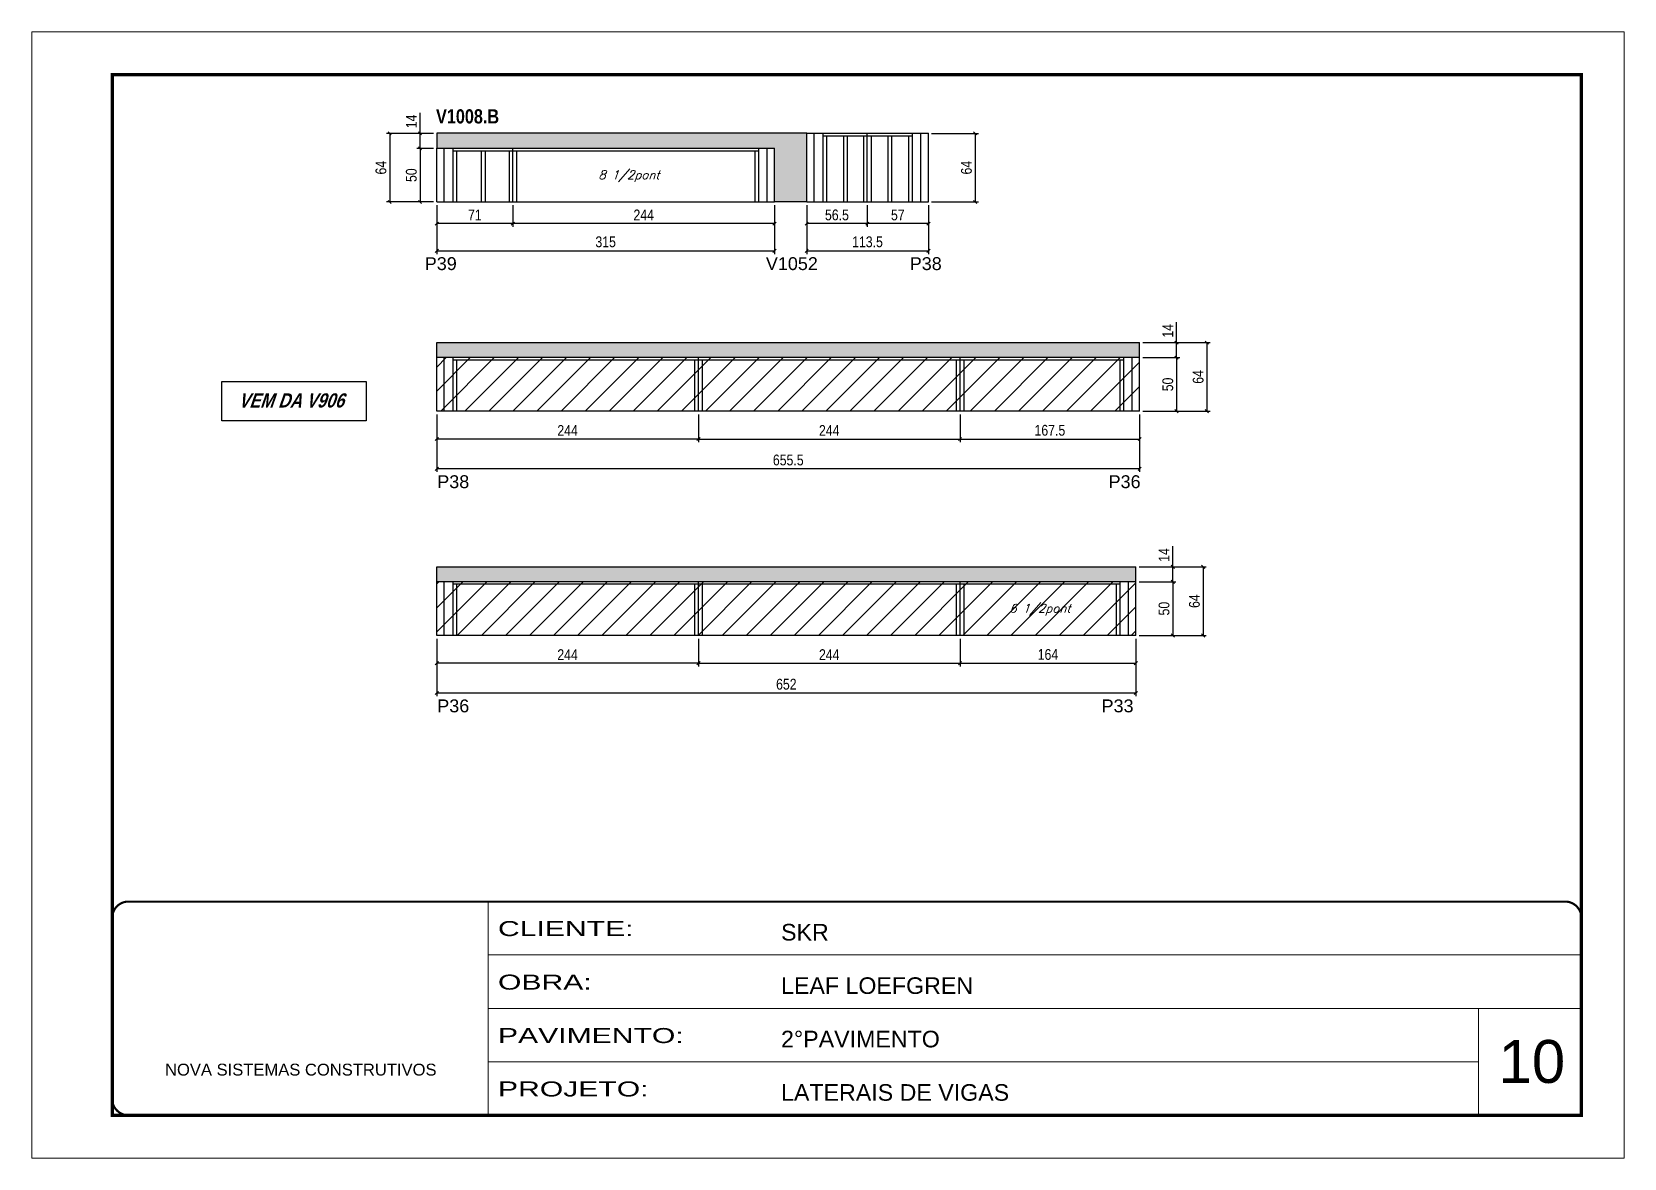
# Model space of a CAD drawing. Extents: x 3309 to 9563, y -2522 to 14608.
# Drawn here: x 4908 to 6393, y 11261 to 12311 of the extents above; entities that cross this region are included whole.
import ezdxf

# ---------------------------------------------------------------- set-up
doc = ezdxf.new("R2010")
doc.units = 0
doc.linetypes.add('CONTINUO', pattern=[0])
doc.linetypes.add('DASHED', pattern=[0.75, 0.5, -0.25])
for name, color, linetype in [('5', 5, 'Continuous'), ('COTA', 241, 'Continuous'), ('NOMENCLATURA', 7, 'Continuous'), ('Painéis', 200, 'Continuous'), ('SARR_2.2x7', 40, 'Continuous'), ('SARR_3.5x7', 81, 'Continuous'), ('texto', 7, 'Continuous')]:
    doc.layers.add(name, color=color, linetype=linetype)
for name, color, linetype, lineweight in [('CARIMBO', 255, 'Continuous', 9), ('Folhas', 255, 'Continuous', 9), ('Hachura', 251, 'Continuous', 9), ('SARRAFO DE PRESSAO', 251, 'DASHED', 9)]:
    doc.layers.add(name, color=color, linetype=linetype, lineweight=lineweight)
doc.styles.add('ARIAL', font='arial.ttf')
doc.styles.add('COTA TECNICA', font='techl___.ttf', dxfattribs={"height": 10})
doc.styles.add('Romans', font='romans.shx')
doc.styles.get("Standard").update_dxf_attribs({"font": 'arial.ttf'})
doc.styles.add('TECNICA', font='techb___.ttf', dxfattribs={"height": 10})
doc.styles.add('Tecnologia', font='')
doc.styles.get('Tecnologia').set_extended_font_data('Forgotten Futurist')
doc.dimstyles.new('PAINEL', dxfattribs={"dimtxt": 10, "dimasz": 3, "dimexe": 3, "dimexo": 3, "dimgap": 3, "dimtad": 1, "dimdec": 1, "dimzin": 12, "dimdsep": 46, "dimtxsty": 'COTA TECNICA', "dimblk1": 'OBLIQUE', "dimblk2": 'OBLIQUE', "dimsah": 1, "dimcen": 0.9, "dimclrd": 4, "dimclre": 4, "dimclrt": 240, "dimadec": 1, "dimazin": 3, "dimtfac": 1, "dimtdec": 1, "dimtmove": 0, "dimatfit": 3, "dimfxl": 1, "dimtolj": 1, "dimtzin": 12, "dimarcsym": 0})

# ---------------------------------------------------------------- blocks, each defined once
blk = doc.blocks.new('9999999999')
at = {"color": 30, "linetype": 'CONTINUO'}
for p, q in [((98564.6, 34230.2), (98564.6, 34429.4)), ((98564.6, 34379.6), (99584, 34379.6)), ((98564.6, 34329.8), (99488, 34329.8)), ((99584, 34329.8), (99488, 34329.8)), ((99488, 34329.8), (99488, 34230.2)), ((98564.6, 34280), (99488, 34280))]:
    blk.add_line(p, q, dxfattribs=at)
at = {"color": 30, "linetype": 'CONTINUO', "const_width": 2}
blk.add_lwpolyline([(99584, 34230.2), (99584, 34414.4, 0.414214), (99569, 34429.4), (98229, 34429.4, 0.414214), (98214, 34414.4), (98214, 34245.2, 0.414214), (98229, 34230.2), (99584, 34230.2)], format="xyb", dxfattribs=at)
at = {"layer": 'Folhas'}
blk.add_lwpolyline([(98139, 34190.2), (99624, 34190.2), (99624, 35240.2), (98139, 35240.2)], close=True, dxfattribs=at)
at = {"layer": 'Folhas', "color": 30, "const_width": 3}
blk.add_lwpolyline([(98214, 34230.2), (99584, 34230.2), (99584, 35200.2), (98214, 35200.2)], close=True, dxfattribs=at)
at = {"color": 7, "linetype": 'Continuous', "ltscale": 5, "style": 'ARIAL'}
for s, height, p in [('SKR', 15.48, (98837.7, 34393.1)), ('LEAF LOEFGREN', 15.483, (98837.7, 34343.3)), ('2°PAVIMENTO', 15.483, (98837.7, 34293.5)), ('NOVA SISTEMAS CONSTRUTIVOS', 11.059, (98263.2, 34267.2)), ('LATERAIS DE VIGAS', 15.483, (98837.7, 34243.7))]:
    blk.add_text(s, height=height, dxfattribs=at).set_placement(p)
at = {"layer": 'Folhas', "color": 7, "style": 'Tecnologia', "width": 1.5}
for s, p in [('CLIENTE:', (98573.7, 34397.2)), ('OBRA:', (98573.7, 34347.3)), ('PAVIMENTO:', (98573.7, 34297.5)), ('PROJETO:', (98573.7, 34247.7))]:
    blk.add_text(s, height=14, dxfattribs=at).set_placement(p)
blk = doc.blocks.new('_Oblique')
at = {"color": 0, "linetype": 'ByBlock', "lineweight": -2}
blk.add_line((-0.5, -0.5), (0.5, 0.5), dxfattribs=at)
blk = doc.blocks.new('*D132')
at = {"layer": 'COTA', "color": 4, "linetype": 'ByBlock', "lineweight": -2, "transparency": 16777216}
for p, q in [((5285.5, 11954), (5285.5, 11928.1)), ((5529.5, 11954), (5529.5, 11928.1)), ((5529.5, 11931.1), (5285.5, 11931.1))]:
    blk.add_line(p, q, dxfattribs=at)
at = {"layer": 'Defpoints', "color": 0, "linetype": 'ByBlock', "transparency": 16777216}
for p in [(5285.5, 11957), (5529.5, 11957), (5285.5, 11931.1)]:
    blk.add_point(p, dxfattribs=at)
at = {"layer": 'COTA', "color": 4, "linetype": 'ByBlock', "lineweight": -2, "transparency": 16777216, "xscale": 3, "yscale": 3, "zscale": 3, "rotation": 180}
blk.add_blockref('_Oblique', (5285.5, 11931.1), dxfattribs=at)
at = {"layer": 'COTA', "color": 4, "linetype": 'ByBlock', "lineweight": -2, "transparency": 16777216, "xscale": 3, "yscale": 3, "zscale": 3}
blk.add_blockref('_Oblique', (5529.5, 11931.1), dxfattribs=at)
at = {"layer": 'COTA', "color": 240, "linetype": 'ByBlock', "transparency": 16777216, "insert": (5407.5, 11939.1), "char_height": 10, "attachment_point": 5, "style": 'COTA TECNICA'}
blk.add_mtext('\\A1;244', dxfattribs=at)
blk = doc.blocks.new('*D149')
at = {"layer": 'COTA', "color": 4, "linetype": 'ByBlock', "lineweight": -2, "transparency": 16777216}
for p, q in [((5285.5, 11954), (5285.5, 11900.4)), ((5941, 11954), (5941, 11900.4)), ((5941, 11903.4), (5285.5, 11903.4))]:
    blk.add_line(p, q, dxfattribs=at)
at = {"layer": 'Defpoints', "color": 0, "linetype": 'ByBlock', "transparency": 16777216}
for p in [(5285.5, 11957), (5941, 11957), (5285.5, 11903.4)]:
    blk.add_point(p, dxfattribs=at)
at = {"layer": 'COTA', "color": 4, "linetype": 'ByBlock', "lineweight": -2, "transparency": 16777216, "xscale": 3, "yscale": 3, "zscale": 3, "rotation": 180}
blk.add_blockref('_Oblique', (5285.5, 11903.4), dxfattribs=at)
at = {"layer": 'COTA', "color": 4, "linetype": 'ByBlock', "lineweight": -2, "transparency": 16777216, "xscale": 3, "yscale": 3, "zscale": 3}
blk.add_blockref('_Oblique', (5941, 11903.4), dxfattribs=at)
at = {"layer": 'COTA', "color": 240, "linetype": 'ByBlock', "transparency": 16777216, "insert": (5613.3, 11911.5), "char_height": 10, "attachment_point": 5, "style": 'COTA TECNICA'}
blk.add_mtext('\\A1;655.5', dxfattribs=at)
blk = doc.blocks.new('*D133')
at = {"layer": 'COTA', "color": 4, "lineweight": -2, "transparency": 16777216}
for p, q in [((5529.5, 11954), (5529.5, 11928.1)), ((5773.5, 11954), (5773.5, 11928.1)), ((5529.5, 11931.1), (5773.5, 11931.1))]:
    blk.add_line(p, q, dxfattribs=at)
at = {"layer": 'Defpoints', "color": 0, "transparency": 16777216}
for p in [(5529.5, 11957, 0), (5773.5, 11957, 0), (5773.5, 11931.1)]:
    blk.add_point(p, dxfattribs=at)
at = {"layer": 'COTA', "color": 4, "lineweight": -2, "transparency": 16777216, "xscale": 3, "yscale": 3, "zscale": 3, "rotation": 180}
blk.add_blockref('_Oblique', (5529.5, 11931.1), dxfattribs=at)
at = {"layer": 'COTA', "color": 4, "lineweight": -2, "transparency": 16777216, "xscale": 3, "yscale": 3, "zscale": 3}
blk.add_blockref('_Oblique', (5773.5, 11931.1), dxfattribs=at)
at = {"layer": 'COTA', "color": 240, "transparency": 16777216, "insert": (5651.5, 11939.1), "char_height": 10, "attachment_point": 5, "style": 'COTA TECNICA'}
blk.add_mtext('\\A1;244', dxfattribs=at)
blk = doc.blocks.new('*D134')
at = {"layer": 'COTA', "color": 4, "lineweight": -2, "transparency": 16777216}
for p, q in [((5944, 12021), (6006.7, 12021)), ((6003.7, 12021), (6003.7, 11957)), ((5944, 11957), (6006.7, 11957))]:
    blk.add_line(p, q, dxfattribs=at)
at = {"layer": 'Defpoints', "color": 0, "transparency": 16777216}
for p in [(5941, 12021, 0), (5941, 11957, 0), (6003.7, 11957)]:
    blk.add_point(p, dxfattribs=at)
at = {"layer": 'COTA', "color": 4, "lineweight": -2, "transparency": 16777216, "xscale": 3, "yscale": 3, "zscale": 3}
for p, rotation in [((6003.7, 12021), 90), ((6003.7, 11957), 270)]:
    blk.add_blockref('_Oblique', p, dxfattribs=dict(at, rotation=rotation))
at = {"layer": 'COTA', "color": 240, "transparency": 16777216, "insert": (5995.6, 11989), "char_height": 10, "attachment_point": 5, "rotation": 90, "style": 'COTA TECNICA'}
blk.add_mtext('\\A1;64', dxfattribs=at)
blk = doc.blocks.new('*D150')
at = {"layer": 'COTA', "color": 4, "lineweight": -2, "transparency": 16777216}
for p, q in [((5773.5, 11954), (5773.5, 11928.1)), ((5941, 11954), (5941, 11928.1)), ((5773.5, 11931.1), (5941, 11931.1))]:
    blk.add_line(p, q, dxfattribs=at)
at = {"layer": 'Defpoints', "color": 0, "transparency": 16777216}
for p in [(5773.5, 11957, 0), (5941, 11957, 0), (5941, 11931.1)]:
    blk.add_point(p, dxfattribs=at)
at = {"layer": 'COTA', "color": 4, "lineweight": -2, "transparency": 16777216, "xscale": 3, "yscale": 3, "zscale": 3, "rotation": 180}
blk.add_blockref('_Oblique', (5773.5, 11931.1), dxfattribs=at)
at = {"layer": 'COTA', "color": 4, "lineweight": -2, "transparency": 16777216, "xscale": 3, "yscale": 3, "zscale": 3}
blk.add_blockref('_Oblique', (5941, 11931.1), dxfattribs=at)
at = {"layer": 'COTA', "color": 240, "transparency": 16777216, "insert": (5857.3, 11939.2), "char_height": 10, "attachment_point": 5, "style": 'COTA TECNICA'}
blk.add_mtext('\\A1;167.5', dxfattribs=at)
blk = doc.blocks.new('*D151')
at = {"layer": 'COTA', "color": 4, "lineweight": -2, "transparency": 16777216}
for p, q in [((5944, 12007), (5978.4, 12007)), ((5975.4, 12007), (5975.4, 11957)), ((5944, 11957), (5978.4, 11957))]:
    blk.add_line(p, q, dxfattribs=at)
at = {"layer": 'Defpoints', "color": 0, "transparency": 16777216}
for p in [(5941, 12007, 0), (5941, 11957, 0), (5975.4, 11957)]:
    blk.add_point(p, dxfattribs=at)
at = {"layer": 'COTA', "color": 4, "lineweight": -2, "transparency": 16777216, "xscale": 3, "yscale": 3, "zscale": 3}
for p, rotation in [((5975.4, 12007), 90), ((5975.4, 11957), 270)]:
    blk.add_blockref('_Oblique', p, dxfattribs=dict(at, rotation=rotation))
at = {"layer": 'COTA', "color": 240, "transparency": 16777216, "insert": (5967.3, 11982), "char_height": 10, "attachment_point": 5, "rotation": 90, "style": 'COTA TECNICA'}
blk.add_mtext('\\A1;50', dxfattribs=at)
blk = doc.blocks.new('*D152')
at = {"layer": 'COTA', "color": 4, "lineweight": -2, "transparency": 16777216}
for p, q in [((5975.4, 12021), (5975.4, 12040.1)), ((5944, 12021), (5978.4, 12021)), ((5975.4, 12007), (5975.4, 12021)), ((5944, 12007), (5978.4, 12007))]:
    blk.add_line(p, q, dxfattribs=at)
at = {"layer": 'Defpoints', "color": 0, "transparency": 16777216}
for p in [(5941, 12021, 0), (5975.4, 12021), (5941, 12007, 0)]:
    blk.add_point(p, dxfattribs=at)
at = {"layer": 'COTA', "color": 4, "lineweight": -2, "transparency": 16777216, "xscale": 3, "yscale": 3, "zscale": 3}
for p, rotation in [((5975.4, 12021), 90), ((5975.4, 12007), 270)]:
    blk.add_blockref('_Oblique', p, dxfattribs=dict(at, rotation=rotation))
at = {"layer": 'COTA', "color": 240, "transparency": 16777216, "insert": (5967.3, 12032), "char_height": 10, "attachment_point": 5, "rotation": 90, "style": 'COTA TECNICA'}
blk.add_mtext('\\A1;14', dxfattribs=at)
blk = doc.blocks.new('*D135')
at = {"layer": 'COTA', "color": 4, "linetype": 'ByBlock', "lineweight": -2, "transparency": 16777216}
for p, q in [((5285.5, 11745), (5285.5, 11719.1)), ((5529.5, 11745), (5529.5, 11719.1)), ((5529.5, 11722.1), (5285.5, 11722.1))]:
    blk.add_line(p, q, dxfattribs=at)
at = {"layer": 'Defpoints', "color": 0, "linetype": 'ByBlock', "transparency": 16777216}
for p in [(5285.5, 11748), (5529.5, 11748), (5285.5, 11722.1)]:
    blk.add_point(p, dxfattribs=at)
at = {"layer": 'COTA', "color": 4, "linetype": 'ByBlock', "lineweight": -2, "transparency": 16777216, "xscale": 3, "yscale": 3, "zscale": 3, "rotation": 180}
blk.add_blockref('_Oblique', (5285.5, 11722.1), dxfattribs=at)
at = {"layer": 'COTA', "color": 4, "linetype": 'ByBlock', "lineweight": -2, "transparency": 16777216, "xscale": 3, "yscale": 3, "zscale": 3}
blk.add_blockref('_Oblique', (5529.5, 11722.1), dxfattribs=at)
at = {"layer": 'COTA', "color": 240, "linetype": 'ByBlock', "transparency": 16777216, "insert": (5407.5, 11730.1), "char_height": 10, "attachment_point": 5, "style": 'COTA TECNICA'}
blk.add_mtext('\\A1;244', dxfattribs=at)
blk = doc.blocks.new('*D153')
at = {"layer": 'COTA', "color": 4, "linetype": 'ByBlock', "lineweight": -2, "transparency": 16777216}
for p, q in [((5285.5, 11745), (5285.5, 11691.3)), ((5937.5, 11745), (5937.5, 11691.3)), ((5937.5, 11694.3), (5285.5, 11694.3))]:
    blk.add_line(p, q, dxfattribs=at)
at = {"layer": 'Defpoints', "color": 0, "linetype": 'ByBlock', "transparency": 16777216}
for p in [(5285.5, 11748), (5937.5, 11748), (5285.5, 11694.3)]:
    blk.add_point(p, dxfattribs=at)
at = {"layer": 'COTA', "color": 4, "linetype": 'ByBlock', "lineweight": -2, "transparency": 16777216, "xscale": 3, "yscale": 3, "zscale": 3, "rotation": 180}
blk.add_blockref('_Oblique', (5285.5, 11694.3), dxfattribs=at)
at = {"layer": 'COTA', "color": 4, "linetype": 'ByBlock', "lineweight": -2, "transparency": 16777216, "xscale": 3, "yscale": 3, "zscale": 3}
blk.add_blockref('_Oblique', (5937.5, 11694.3), dxfattribs=at)
at = {"layer": 'COTA', "color": 240, "linetype": 'ByBlock', "transparency": 16777216, "insert": (5611.5, 11702.5), "char_height": 10, "attachment_point": 5, "style": 'COTA TECNICA'}
blk.add_mtext('\\A1;652', dxfattribs=at)
blk = doc.blocks.new('*D136')
at = {"layer": 'COTA', "color": 4, "lineweight": -2, "transparency": 16777216}
for p, q in [((5529.5, 11745), (5529.5, 11719.1)), ((5773.5, 11745), (5773.5, 11719.1)), ((5529.5, 11722.1), (5773.5, 11722.1))]:
    blk.add_line(p, q, dxfattribs=at)
at = {"layer": 'Defpoints', "color": 0, "transparency": 16777216}
for p in [(5529.5, 11748, 0), (5773.5, 11748, 0), (5773.5, 11722.1)]:
    blk.add_point(p, dxfattribs=at)
at = {"layer": 'COTA', "color": 4, "lineweight": -2, "transparency": 16777216, "xscale": 3, "yscale": 3, "zscale": 3, "rotation": 180}
blk.add_blockref('_Oblique', (5529.5, 11722.1), dxfattribs=at)
at = {"layer": 'COTA', "color": 4, "lineweight": -2, "transparency": 16777216, "xscale": 3, "yscale": 3, "zscale": 3}
blk.add_blockref('_Oblique', (5773.5, 11722.1), dxfattribs=at)
at = {"layer": 'COTA', "color": 240, "transparency": 16777216, "insert": (5651.5, 11730.1), "char_height": 10, "attachment_point": 5, "style": 'COTA TECNICA'}
blk.add_mtext('\\A1;244', dxfattribs=at)
blk = doc.blocks.new('*D137')
at = {"layer": 'COTA', "color": 4, "lineweight": -2, "transparency": 16777216}
for p, q in [((5940.5, 11812), (6003.2, 11812)), ((6000.2, 11812), (6000.2, 11748)), ((5940.5, 11748), (6003.2, 11748))]:
    blk.add_line(p, q, dxfattribs=at)
at = {"layer": 'Defpoints', "color": 0, "transparency": 16777216}
for p in [(5937.5, 11812, 0), (5937.5, 11748, 0), (6000.2, 11748)]:
    blk.add_point(p, dxfattribs=at)
at = {"layer": 'COTA', "color": 4, "lineweight": -2, "transparency": 16777216, "xscale": 3, "yscale": 3, "zscale": 3}
for p, rotation in [((6000.2, 11812), 90), ((6000.2, 11748), 270)]:
    blk.add_blockref('_Oblique', p, dxfattribs=dict(at, rotation=rotation))
at = {"layer": 'COTA', "color": 240, "transparency": 16777216, "insert": (5992.1, 11780), "char_height": 10, "attachment_point": 5, "rotation": 90, "style": 'COTA TECNICA'}
blk.add_mtext('\\A1;64', dxfattribs=at)
blk = doc.blocks.new('*D154')
at = {"layer": 'COTA', "color": 4, "lineweight": -2, "transparency": 16777216}
for p, q in [((5773.5, 11745), (5773.5, 11719.1)), ((5937.5, 11745), (5937.5, 11719.1)), ((5773.5, 11722.1), (5937.5, 11722.1))]:
    blk.add_line(p, q, dxfattribs=at)
at = {"layer": 'Defpoints', "color": 0, "transparency": 16777216}
for p in [(5773.5, 11748, 0), (5937.5, 11748, 0), (5937.5, 11722.1)]:
    blk.add_point(p, dxfattribs=at)
at = {"layer": 'COTA', "color": 4, "lineweight": -2, "transparency": 16777216, "xscale": 3, "yscale": 3, "zscale": 3, "rotation": 180}
blk.add_blockref('_Oblique', (5773.5, 11722.1), dxfattribs=at)
at = {"layer": 'COTA', "color": 4, "lineweight": -2, "transparency": 16777216, "xscale": 3, "yscale": 3, "zscale": 3}
blk.add_blockref('_Oblique', (5937.5, 11722.1), dxfattribs=at)
at = {"layer": 'COTA', "color": 240, "transparency": 16777216, "insert": (5855.5, 11730.2), "char_height": 10, "attachment_point": 5, "style": 'COTA TECNICA'}
blk.add_mtext('\\A1;164', dxfattribs=at)
blk = doc.blocks.new('*D155')
at = {"layer": 'COTA', "color": 4, "lineweight": -2, "transparency": 16777216}
for p, q in [((5940.5, 11798), (5974.9, 11798)), ((5971.9, 11798), (5971.9, 11748)), ((5940.5, 11748), (5974.9, 11748))]:
    blk.add_line(p, q, dxfattribs=at)
at = {"layer": 'Defpoints', "color": 0, "transparency": 16777216}
for p in [(5937.5, 11798, 0), (5937.5, 11748, 0), (5971.9, 11748)]:
    blk.add_point(p, dxfattribs=at)
at = {"layer": 'COTA', "color": 4, "lineweight": -2, "transparency": 16777216, "xscale": 3, "yscale": 3, "zscale": 3}
for p, rotation in [((5971.9, 11798), 90), ((5971.9, 11748), 270)]:
    blk.add_blockref('_Oblique', p, dxfattribs=dict(at, rotation=rotation))
at = {"layer": 'COTA', "color": 240, "transparency": 16777216, "insert": (5963.8, 11773), "char_height": 10, "attachment_point": 5, "rotation": 90, "style": 'COTA TECNICA'}
blk.add_mtext('\\A1;50', dxfattribs=at)
blk = doc.blocks.new('*D156')
at = {"layer": 'COTA', "color": 4, "lineweight": -2, "transparency": 16777216}
for p, q in [((5971.9, 11812), (5971.9, 11831.1)), ((5940.5, 11812), (5974.9, 11812)), ((5971.9, 11798), (5971.9, 11812)), ((5940.5, 11798), (5974.9, 11798))]:
    blk.add_line(p, q, dxfattribs=at)
at = {"layer": 'Defpoints', "color": 0, "transparency": 16777216}
for p in [(5937.5, 11812, 0), (5971.9, 11812), (5937.5, 11798, 0)]:
    blk.add_point(p, dxfattribs=at)
at = {"layer": 'COTA', "color": 4, "lineweight": -2, "transparency": 16777216, "xscale": 3, "yscale": 3, "zscale": 3}
for p, rotation in [((5971.9, 11812), 90), ((5971.9, 11798), 270)]:
    blk.add_blockref('_Oblique', p, dxfattribs=dict(at, rotation=rotation))
at = {"layer": 'COTA', "color": 240, "transparency": 16777216, "insert": (5963.8, 11823), "char_height": 10, "attachment_point": 5, "rotation": 90, "style": 'COTA TECNICA'}
blk.add_mtext('\\A1;14', dxfattribs=at)
blk = doc.blocks.new('*D171')
at = {"layer": 'COTA', "color": 4, "linetype": 'ByBlock', "lineweight": -2, "transparency": 16777216}
for p, q in [((5630.5, 12149.1), (5630.5, 12103.6)), ((5744, 12149.1), (5744, 12103.6)), ((5630.5, 12106.6), (5744, 12106.6))]:
    blk.add_line(p, q, dxfattribs=at)
at = {"layer": 'Defpoints', "color": 0, "linetype": 'ByBlock', "transparency": 16777216}
for p in [(5630.5, 12152.1), (5744, 12152.1), (5744, 12106.6)]:
    blk.add_point(p, dxfattribs=at)
at = {"layer": 'COTA', "color": 4, "linetype": 'ByBlock', "lineweight": -2, "transparency": 16777216, "xscale": 3, "yscale": 3, "zscale": 3, "rotation": 180}
blk.add_blockref('_Oblique', (5630.5, 12106.6), dxfattribs=at)
at = {"layer": 'COTA', "color": 4, "linetype": 'ByBlock', "lineweight": -2, "transparency": 16777216, "xscale": 3, "yscale": 3, "zscale": 3}
blk.add_blockref('_Oblique', (5744, 12106.6), dxfattribs=at)
at = {"layer": 'COTA', "color": 240, "linetype": 'ByBlock', "transparency": 16777216, "insert": (5687.2, 12114.9), "char_height": 10, "attachment_point": 5, "style": 'COTA TECNICA'}
blk.add_mtext('\\A1;113.5', dxfattribs=at)
blk = doc.blocks.new('*D172')
at = {"layer": 'COTA', "color": 4, "lineweight": -2, "transparency": 16777216}
for p, q in [((5687, 12149.1), (5687, 12128.9)), ((5744, 12149.1), (5744, 12128.9)), ((5744, 12131.9), (5687, 12131.9))]:
    blk.add_line(p, q, dxfattribs=at)
at = {"layer": 'Defpoints', "color": 0, "transparency": 16777216}
for p in [(5687, 12152.1), (5744, 12152.1), (5687, 12131.9)]:
    blk.add_point(p, dxfattribs=at)
at = {"layer": 'COTA', "color": 4, "lineweight": -2, "transparency": 16777216, "xscale": 3, "yscale": 3, "zscale": 3, "rotation": 180}
blk.add_blockref('_Oblique', (5687, 12131.9), dxfattribs=at)
at = {"layer": 'COTA', "color": 4, "lineweight": -2, "transparency": 16777216, "xscale": 3, "yscale": 3, "zscale": 3}
blk.add_blockref('_Oblique', (5744, 12131.9), dxfattribs=at)
at = {"layer": 'COTA', "color": 240, "transparency": 16777216, "insert": (5715.5, 12140), "char_height": 10, "attachment_point": 5, "style": 'COTA TECNICA'}
blk.add_mtext('\\A1;57', dxfattribs=at)
blk = doc.blocks.new('*D173')
at = {"layer": 'COTA', "color": 4, "lineweight": -2, "transparency": 16777216}
for p, q in [((5630.5, 12149.1), (5630.5, 12128.9)), ((5687, 12149.1), (5687, 12128.9)), ((5687, 12131.9), (5630.5, 12131.9))]:
    blk.add_line(p, q, dxfattribs=at)
at = {"layer": 'Defpoints', "color": 0, "transparency": 16777216}
for p in [(5630.5, 12152.1), (5687, 12152.1), (5630.5, 12131.9)]:
    blk.add_point(p, dxfattribs=at)
at = {"layer": 'COTA', "color": 4, "lineweight": -2, "transparency": 16777216, "xscale": 3, "yscale": 3, "zscale": 3, "rotation": 180}
blk.add_blockref('_Oblique', (5630.5, 12131.9), dxfattribs=at)
at = {"layer": 'COTA', "color": 4, "lineweight": -2, "transparency": 16777216, "xscale": 3, "yscale": 3, "zscale": 3}
blk.add_blockref('_Oblique', (5687, 12131.9), dxfattribs=at)
at = {"layer": 'COTA', "color": 240, "transparency": 16777216, "insert": (5658.7, 12140), "char_height": 10, "attachment_point": 5, "style": 'COTA TECNICA'}
blk.add_mtext('\\A1;56.5', dxfattribs=at)
blk = doc.blocks.new('*D168')
at = {"layer": 'COTA', "color": 4, "linetype": 'ByBlock', "lineweight": -2, "transparency": 16777216}
for p, q in [((5285.5, 12149.1), (5285.5, 12103.6)), ((5600.5, 12149.1), (5600.5, 12103.6)), ((5285.5, 12106.6), (5600.5, 12106.6))]:
    blk.add_line(p, q, dxfattribs=at)
at = {"layer": 'Defpoints', "color": 0, "linetype": 'ByBlock', "transparency": 16777216}
for p in [(5285.5, 12152.1), (5600.5, 12152.1), (5600.5, 12106.6)]:
    blk.add_point(p, dxfattribs=at)
at = {"layer": 'COTA', "color": 4, "linetype": 'ByBlock', "lineweight": -2, "transparency": 16777216, "xscale": 3, "yscale": 3, "zscale": 3, "rotation": 180}
blk.add_blockref('_Oblique', (5285.5, 12106.6), dxfattribs=at)
at = {"layer": 'COTA', "color": 4, "linetype": 'ByBlock', "lineweight": -2, "transparency": 16777216, "xscale": 3, "yscale": 3, "zscale": 3}
blk.add_blockref('_Oblique', (5600.5, 12106.6), dxfattribs=at)
at = {"layer": 'COTA', "color": 240, "linetype": 'ByBlock', "transparency": 16777216, "insert": (5443, 12114.9), "char_height": 10, "attachment_point": 5, "style": 'COTA TECNICA'}
blk.add_mtext('\\A1;315', dxfattribs=at)
blk = doc.blocks.new('*D169')
at = {"layer": 'COTA', "color": 4, "lineweight": -2, "transparency": 16777216}
for p, q in [((5356.5, 12149.1), (5356.5, 12128.9)), ((5600.5, 12149.1), (5600.5, 12128.9)), ((5600.5, 12131.9), (5356.5, 12131.9))]:
    blk.add_line(p, q, dxfattribs=at)
at = {"layer": 'Defpoints', "color": 0, "transparency": 16777216}
for p in [(5356.5, 12152.1), (5600.5, 12152.1), (5356.5, 12131.9)]:
    blk.add_point(p, dxfattribs=at)
at = {"layer": 'COTA', "color": 4, "lineweight": -2, "transparency": 16777216, "xscale": 3, "yscale": 3, "zscale": 3, "rotation": 180}
blk.add_blockref('_Oblique', (5356.5, 12131.9), dxfattribs=at)
at = {"layer": 'COTA', "color": 4, "lineweight": -2, "transparency": 16777216, "xscale": 3, "yscale": 3, "zscale": 3}
blk.add_blockref('_Oblique', (5600.5, 12131.9), dxfattribs=at)
at = {"layer": 'COTA', "color": 240, "transparency": 16777216, "insert": (5478.5, 12140), "char_height": 10, "attachment_point": 5, "style": 'COTA TECNICA'}
blk.add_mtext('\\A1;244', dxfattribs=at)
blk = doc.blocks.new('*D170')
at = {"layer": 'COTA', "color": 4, "lineweight": -2, "transparency": 16777216}
for p, q in [((5285.5, 12149.1), (5285.5, 12128.9)), ((5356.5, 12149.1), (5356.5, 12128.9)), ((5356.5, 12131.9), (5285.5, 12131.9))]:
    blk.add_line(p, q, dxfattribs=at)
at = {"layer": 'Defpoints', "color": 0, "transparency": 16777216}
for p in [(5285.5, 12152.1), (5356.5, 12152.1), (5285.5, 12131.9)]:
    blk.add_point(p, dxfattribs=at)
at = {"layer": 'COTA', "color": 4, "lineweight": -2, "transparency": 16777216, "xscale": 3, "yscale": 3, "zscale": 3, "rotation": 180}
blk.add_blockref('_Oblique', (5285.5, 12131.9), dxfattribs=at)
at = {"layer": 'COTA', "color": 4, "lineweight": -2, "transparency": 16777216, "xscale": 3, "yscale": 3, "zscale": 3}
blk.add_blockref('_Oblique', (5356.5, 12131.9), dxfattribs=at)
at = {"layer": 'COTA', "color": 240, "transparency": 16777216, "insert": (5321, 12140), "char_height": 10, "attachment_point": 5, "style": 'COTA TECNICA'}
blk.add_mtext('\\A1;71', dxfattribs=at)
blk = doc.blocks.new('*D165')
at = {"layer": 'COTA', "color": 4, "lineweight": -2, "transparency": 16777216}
for p, q in [((5282.5, 12216.1), (5238.6, 12216.1)), ((5241.6, 12216.1), (5241.6, 12152.1)), ((5282.5, 12152.1), (5238.6, 12152.1))]:
    blk.add_line(p, q, dxfattribs=at)
at = {"layer": 'Defpoints', "color": 0, "transparency": 16777216}
for p in [(5285.5, 12216.1, 0), (5241.6, 12152.1), (5285.5, 12152.1, 0)]:
    blk.add_point(p, dxfattribs=at)
at = {"layer": 'COTA', "color": 4, "lineweight": -2, "transparency": 16777216, "xscale": 3, "yscale": 3, "zscale": 3}
for p, rotation in [((5241.6, 12216.1), 90), ((5241.6, 12152.1), 270)]:
    blk.add_blockref('_Oblique', p, dxfattribs=dict(at, rotation=rotation))
at = {"layer": 'COTA', "color": 240, "transparency": 16777216, "insert": (5233.5, 12184.1), "char_height": 10, "attachment_point": 5, "rotation": 90, "style": 'COTA TECNICA'}
blk.add_mtext('\\A1;64', dxfattribs=at)
blk = doc.blocks.new('*D166')
at = {"layer": 'COTA', "color": 4, "lineweight": -2, "transparency": 16777216}
for p, q in [((5282.5, 12202.1), (5266.9, 12202.1)), ((5269.9, 12202.1), (5269.9, 12152.1)), ((5282.5, 12152.1), (5266.9, 12152.1))]:
    blk.add_line(p, q, dxfattribs=at)
at = {"layer": 'Defpoints', "color": 0, "transparency": 16777216}
for p in [(5285.5, 12202.1, 0), (5269.9, 12152.1), (5285.5, 12152.1, 0)]:
    blk.add_point(p, dxfattribs=at)
at = {"layer": 'COTA', "color": 4, "lineweight": -2, "transparency": 16777216, "xscale": 3, "yscale": 3, "zscale": 3}
for p, rotation in [((5269.9, 12202.1), 90), ((5269.9, 12152.1), 270)]:
    blk.add_blockref('_Oblique', p, dxfattribs=dict(at, rotation=rotation))
at = {"layer": 'COTA', "color": 240, "transparency": 16777216, "insert": (5261.8, 12177.1), "char_height": 10, "attachment_point": 5, "rotation": 90, "style": 'COTA TECNICA'}
blk.add_mtext('\\A1;50', dxfattribs=at)
blk = doc.blocks.new('*D167')
at = {"layer": 'COTA', "color": 4, "lineweight": -2, "transparency": 16777216}
for p, q in [((5269.9, 12216.1), (5269.9, 12235.2)), ((5282.5, 12216.1), (5266.9, 12216.1)), ((5269.9, 12202.1), (5269.9, 12216.1)), ((5282.5, 12202.1), (5266.9, 12202.1))]:
    blk.add_line(p, q, dxfattribs=at)
at = {"layer": 'Defpoints', "color": 0, "transparency": 16777216}
for p in [(5269.9, 12216.1), (5285.5, 12216.1, 0), (5285.5, 12202.1, 0)]:
    blk.add_point(p, dxfattribs=at)
at = {"layer": 'COTA', "color": 4, "lineweight": -2, "transparency": 16777216, "xscale": 3, "yscale": 3, "zscale": 3}
for p, rotation in [((5269.9, 12216.1), 90), ((5269.9, 12202.1), 270)]:
    blk.add_blockref('_Oblique', p, dxfattribs=dict(at, rotation=rotation))
at = {"layer": 'COTA', "color": 240, "transparency": 16777216, "insert": (5261.9, 12227.2), "char_height": 10, "attachment_point": 5, "rotation": 90, "style": 'COTA TECNICA'}
blk.add_mtext('\\A1;14', dxfattribs=at)
blk = doc.blocks.new('*D174')
at = {"layer": 'COTA', "color": 4, "lineweight": -2, "transparency": 16777216}
for p, q in [((5747, 12216.1), (5790.6, 12216.1)), ((5787.6, 12216.1), (5787.6, 12152.1)), ((5747, 12152.1), (5790.6, 12152.1))]:
    blk.add_line(p, q, dxfattribs=at)
at = {"layer": 'Defpoints', "color": 0, "transparency": 16777216}
for p in [(5744, 12216.1, 0), (5744, 12152.1, 0), (5787.6, 12152.1)]:
    blk.add_point(p, dxfattribs=at)
at = {"layer": 'COTA', "color": 4, "lineweight": -2, "transparency": 16777216, "xscale": 3, "yscale": 3, "zscale": 3}
for p, rotation in [((5787.6, 12216.1), 90), ((5787.6, 12152.1), 270)]:
    blk.add_blockref('_Oblique', p, dxfattribs=dict(at, rotation=rotation))
at = {"layer": 'COTA', "color": 240, "transparency": 16777216, "insert": (5779.5, 12184.1), "char_height": 10, "attachment_point": 5, "rotation": 90, "style": 'COTA TECNICA'}
blk.add_mtext('\\A1;64', dxfattribs=at)

msp = doc.modelspace()

# ---------------------------------------------------------------- hatches: boundary and pattern name
at = {"layer": 'COTA'}
h = msp.add_hatch(dxfattribs=at)
h.set_pattern_fill('AR-CONC', color=256, scale=0.03)
h.set_pattern_definition([(50, (-123.169, 0), (5.46554, -0.4781726), [0.5715, -6.2865]), (355, (-123.169, 0), (-1.0573026, 5.7317054), [0.4572, -5.0292175]), (100.451445, (-122.7135, -0.04), (4.4082374, 5.2535326), [0.4857003, -5.3427073]), (46.1842, (-123.169, 1.524), (8.1323712, -1.26127), [0.85725, -9.42975]), (96.63556, (-122.491, 1.419), (7.122124, 7.4227837), [0.7285507, -8.014068]), (351.18415, (-123.169, 1.524), (7.122124, 7.422784), [0.685799, -7.543792]), (21, (-122.407, 1.143), (4.5484317, -3.067956), [0.5715, -6.2865]), (326, (-122.407, 1.143), (1.8540609, 5.525639), [0.4572, -5.0292]), (71.451445, (-122.028, 0.8873), (6.4024926, 2.457683), [0.4857003, -5.3426981]), (37.5, (-123.169, 0), (0.0926581, 2.53665117), [0, -4.96824, 0, -5.1054, 0, -5.04825]), (7.5, (-123.169, 0), (2.0045899, 3.00541724), [0, -2.91084, 0, -4.85394, 0, -1.92405]), (327.5, (-124.8682, 0), (4.06771786, -0.17186232), [0, -1.905, 0, -5.9436, 0, -7.8867]), (317.5, (-125.6302, 0), (4.4438754, 0.7627947), [0, -2.4765, 0, -3.94716, 0, -5.6007])])
h.paths.add_polyline_path([(5600.49, 12152.13), (5630.49, 12152.13), (5630.49, 12216.13), (5285.52, 12216.13), (5285.52, 12202.13), (5600.49, 12202.13)])
h = msp.add_hatch(dxfattribs=at)
h.set_pattern_fill('AR-CONC', color=256, scale=0.03)
h.set_pattern_definition([(50, (-1641.2184, -1255.0304), (5.4655401, -0.4781726), [0.5715, -6.2865]), (355, (-1641.2184, -1255.0304), (-1.0573026, 5.7317054), [0.4572, -5.0292175]), (100.451445, (-1640.763, -1255.07), (4.4082374, 5.2535326), [0.4857003, -5.3427073]), (46.1842, (-1641.2184, -1253.5064), (8.1323712, -1.2612698), [0.85725, -9.42975]), (96.63556, (-1640.541, -1253.6115), (7.122124, 7.4227837), [0.7285507, -8.0140682]), (351.18415, (-1641.218, -1253.506), (7.122124, 7.4227837), [0.685799, -7.543792]), (21, (-1640.4564, -1253.8874), (4.5484317, -3.067956), [0.5715, -6.2865]), (326, (-1640.4564, -1253.8874), (1.8540609, 5.525639), [0.4572, -5.0292]), (71.451445, (-1640.0773, -1254.143), (6.4024926, 2.457683), [0.4857003, -5.3426981]), (37.5, (-1641.2184, -1255.0304), (0.0926581, 2.53665117), [0, -4.96824, 0, -5.1054, 0, -5.04825]), (7.5, (-1641.2184, -1255.0304), (2.00458988, 3.00541724), [0, -2.91084, 0, -4.85394, 0, -1.92405]), (327.5, (-1642.9176, -1255.0304), (4.06771786, -0.17186232), [0, -1.905, 0, -5.9436, 0, -7.8867]), (317.5, (-1643.6796, -1255.0304), (4.44387544, 0.7627947), [0, -2.4765, 0, -3.94716, 0, -5.6007])])
h.paths.add_polyline_path([(5941.02, 12006.98), (5941.02, 12020.98), (5285.52, 12020.98), (5285.52, 12006.98)])
h = msp.add_hatch(dxfattribs=at)
h.set_pattern_fill('AR-CONC', color=256, scale=0.03)
h.set_pattern_definition([(50, (-1641.2184, -1464.039), (5.4655401, -0.4781726), [0.5715, -6.2865]), (355, (-1641.2184, -1464.039), (-1.0573026, 5.7317054), [0.4572, -5.0292175]), (100.451445, (-1640.763, -1464.079), (4.4082374, 5.2535326), [0.4857003, -5.3427073]), (46.1842, (-1641.2184, -1462.515), (8.1323712, -1.2612698), [0.85725, -9.42975]), (96.63556, (-1640.541, -1462.62), (7.122124, 7.4227837), [0.7285507, -8.0140682]), (351.18415, (-1641.218, -1462.515), (7.122124, 7.4227837), [0.685799, -7.543792]), (21, (-1640.4564, -1462.896), (4.5484317, -3.067956), [0.5715, -6.2865]), (326, (-1640.4564, -1462.896), (1.8540609, 5.525639), [0.4572, -5.0292]), (71.451445, (-1640.0773, -1463.152), (6.4024926, 2.457683), [0.4857003, -5.3426981]), (37.5, (-1641.2184, -1464.0392), (0.0926581, 2.53665117), [0, -4.96824, 0, -5.1054, 0, -5.04825]), (7.5, (-1641.2184, -1464.0392), (2.00458988, 3.00541724), [0, -2.91084, 0, -4.85394, 0, -1.92405]), (327.5, (-1642.9176, -1464.0392), (4.06771786, -0.17186232), [0, -1.905, 0, -5.9436, 0, -7.8867]), (317.5, (-1643.6796, -1464.039), (4.44387544, 0.7627947), [0, -2.4765, 0, -3.94716, 0, -5.6007])])
h.paths.add_polyline_path([(5937.52, 11797.97), (5937.52, 11811.97), (5285.52, 11811.97), (5285.52, 11797.97)])
at = {"layer": 'Hachura'}
h = msp.add_hatch(dxfattribs=at)
h.set_pattern_fill('ANSI31', color=256, scale=5)
h.paths.add_polyline_path([(5529.52, 11956.98), (5529.52, 12006.98), (5285.52, 12006.98), (5285.52, 11956.98)])
h.paths.add_polyline_path([(5773.52, 11956.98), (5773.52, 12006.98), (5529.52, 12006.98), (5529.52, 11956.98)])
h.paths.add_polyline_path([(5941.02, 11956.98), (5941.02, 12006.98), (5773.52, 12006.98), (5773.52, 11956.98)])
h = msp.add_hatch(dxfattribs=at)
h.set_pattern_fill('ANSI31', color=256, scale=5)
h.paths.add_polyline_path([(5285.52, 11797.97), (5285.52, 11747.97), (5529.52, 11747.97), (5529.52, 11797.97)])
h.paths.add_polyline_path([(5529.52, 11797.97), (5529.52, 11747.97), (5773.52, 11747.97), (5773.52, 11797.97)])
h.paths.add_polyline_path([(5937.52, 11747.97), (5937.52, 11797.97), (5773.52, 11797.97), (5773.52, 11747.97)])

# ---------------------------------------------------------------- linework, layer by layer
at = {"layer": 'COTA'}
for p, q in [((5630.49, 12216.13, 0), (5285.52, 12216.13, 0)), ((5285.52, 12216.13, 0), (5285.52, 12202.13, 0)), ((5630.49, 12152.13, 0), (5600.49, 12152.13, 0)), ((5285.52, 12006.98, 0), (5285.52, 12020.98, 0)), ((5285.52, 12020.98, 0), (5941.02, 12020.98, 0)), ((5941.02, 12006.98, 0), (5941.02, 12020.98, 0)), ((5285.52, 11797.97, 0), (5285.52, 11811.97, 0)), ((5285.52, 11811.97, 0), (5937.52, 11811.97, 0)), ((5937.52, 11797.97, 0), (5937.52, 11811.97, 0))]:
    msp.add_line(p, q, dxfattribs=at)
at = {"layer": 'NOMENCLATURA', "elevation": 0}
msp.add_lwpolyline([(5085.2, 11984.66), (5219.74, 11984.66), (5219.74, 11948.2), (5085.2, 11948.2)], close=True, dxfattribs=at)
at = {"layer": 'Painéis', "linetype": 'ByBlock'}
for p, q in [((5630.49, 12216.13, 0), (5743.99, 12216.13, 0)), ((5630.49, 12152.13, 0), (5630.49, 12216.13, 0)), ((5686.99, 12152.13, 0), (5686.99, 12216.13, 0)), ((5743.99, 12152.13, 0), (5743.99, 12216.13, 0)), ((5285.52, 12202.13, 0), (5600.49, 12202.13, 0)), ((5285.52, 12152.13, 0), (5285.52, 12202.13, 0)), ((5356.49, 12152.13, 0), (5356.49, 12202.13, 0)), ((5600.49, 12152.13, 0), (5600.49, 12202.13, 0)), ((5285.52, 12152.13, 0), (5600.49, 12152.13, 0)), ((5630.49, 12152.13, 0), (5743.99, 12152.13, 0)), ((5941.02, 12006.98, 0), (5285.52, 12006.98, 0)), ((5285.52, 11956.98, 0), (5285.52, 12006.98, 0)), ((5529.52, 11956.98, 0), (5529.52, 12006.98, 0)), ((5773.52, 11956.98, 0), (5773.52, 12006.98, 0)), ((5941.02, 11956.98, 0), (5941.02, 12006.98, 0)), ((5941.02, 11956.98, 0), (5285.52, 11956.98, 0)), ((5937.52, 11797.97, 0), (5285.52, 11797.97, 0)), ((5285.52, 11747.97, 0), (5285.52, 11797.97, 0)), ((5529.52, 11747.97, 0), (5529.52, 11797.97, 0)), ((5773.52, 11747.97, 0), (5773.52, 11797.97, 0)), ((5937.52, 11747.97, 0), (5937.52, 11797.97, 0)), ((5937.52, 11747.97, 0), (5285.52, 11747.97, 0))]:
    msp.add_line(p, q, dxfattribs=at)
at = {"layer": 'SARR_2.2x7', "linetype": 'Continuous'}
for p, q in [((5637.49, 12152.13, 0), (5637.49, 12216.13, 0)), ((5645.49, 12213.93, 0), (5686.99, 12213.93, 0)), ((5686.99, 12213.93, 0), (5728.99, 12213.93, 0)), ((5736.99, 12152.13, 0), (5736.99, 12216.13, 0)), ((5292.52, 12152.13, 0), (5292.52, 12202.13, 0)), ((5300.52, 12199.93, 0), (5356.49, 12199.93, 0)), ((5356.49, 12199.93, 0), (5585.49, 12199.93, 0)), ((5593.49, 12152.13, 0), (5593.49, 12202.13, 0)), ((5292.52, 11956.98, 0), (5292.52, 12006.98, 0)), ((5529.52, 12004.78, 0), (5300.52, 12004.78, 0)), ((5773.52, 12004.78, 0), (5529.52, 12004.78, 0)), ((5926.02, 12004.78, 0), (5773.52, 12004.78, 0)), ((5934.02, 11956.98, 0), (5934.02, 12006.98, 0)), ((5292.52, 11747.97, 0), (5292.52, 11797.97, 0)), ((5529.52, 11795.77, 0), (5300.52, 11795.77, 0)), ((5773.52, 11795.77, 0), (5529.52, 11795.77, 0)), ((5922.52, 11795.77, 0), (5773.52, 11795.77, 0)), ((5930.52, 11747.97, 0), (5930.52, 11797.97, 0))]:
    msp.add_line(p, q, dxfattribs=at)
at = {"layer": 'SARR_3.5x7'}
for p, q in [((5645.49, 12216.13, 0), (5645.49, 12152.13, 0)), ((5648.99, 12213.93, 0), (5648.99, 12152.13, 0)), ((5664.87, 12213.93, 0), (5664.87, 12152.13, 0)), ((5668.37, 12213.93, 0), (5668.37, 12152.13, 0)), ((5683.49, 12213.93, 0), (5683.49, 12152.13, 0)), ((5690.49, 12213.93, 0), (5690.49, 12152.13, 0)), ((5706.12, 12213.93, 0), (5706.12, 12152.13, 0)), ((5709.62, 12213.93, 0), (5709.62, 12152.13, 0)), ((5725.49, 12213.93, 0), (5725.49, 12152.13, 0)), ((5728.99, 12216.13, 0), (5728.99, 12152.13, 0)), ((5300.52, 12202.13, 0), (5300.52, 12152.13, 0)), ((5304.02, 12199.93, 0), (5304.02, 12152.13, 0)), ((5327.01, 12199.93, 0), (5327.01, 12152.13, 0)), ((5330.51, 12199.93, 0), (5330.51, 12152.13, 0)), ((5352.99, 12199.93, 0), (5352.99, 12152.13, 0)), ((5359.99, 12199.93, 0), (5359.99, 12152.13, 0)), ((5581.99, 12199.93, 0), (5581.99, 12152.13, 0)), ((5585.49, 12202.13, 0), (5585.49, 12152.13, 0)), ((5300.52, 12006.98, 0), (5300.52, 11956.98, 0)), ((5304.02, 12004.78, 0), (5304.02, 11956.98, 0)), ((5526.02, 12004.78, 0), (5526.02, 11956.98, 0)), ((5533.02, 12004.78, 0), (5533.02, 11956.98, 0)), ((5770.02, 12004.78, 0), (5770.02, 11956.98, 0)), ((5777.02, 12004.78, 0), (5777.02, 11956.98, 0)), ((5922.52, 12004.78, 0), (5922.52, 11956.98, 0)), ((5926.02, 12006.98, 0), (5926.02, 11956.98, 0)), ((5300.52, 11797.97, 0), (5300.52, 11747.97, 0)), ((5304.02, 11795.77, 0), (5304.02, 11747.97, 0)), ((5526.02, 11795.77, 0), (5526.02, 11747.97, 0)), ((5533.02, 11795.77, 0), (5533.02, 11747.97, 0)), ((5770.02, 11795.77, 0), (5770.02, 11747.97, 0)), ((5777.02, 11795.77, 0), (5777.02, 11747.97, 0)), ((5919.02, 11795.77, 0), (5919.02, 11747.97, 0)), ((5922.52, 11797.97, 0), (5922.52, 11747.97, 0))]:
    msp.add_line(p, q, dxfattribs=at)

# ---------------------------------------------------------------- block references
at = {"layer": 'SARRAFO DE PRESSAO', "color": 6, "linetype": 'ByBlock'}
msp.add_blockref('9999999999', (-93231.11, -22929.5), dxfattribs=at)

# ---------------------------------------------------------------- texts
at = {"layer": '5', "linetype": 'Continuous'}
for s, p in [('P39', (5274.32, 12088.63, 0)), ('V1052', (5592.43, 12088.63, 0)), ('P38', (5726.61, 12088.63, 0)), ('P38', (5285.97, 11885.34, 0)), ('P36', (5912.07, 11885.34, 0)), ('P36', (5285.97, 11676.33, 0)), ('P33', (5905.48, 11676.33, 0))]:
    msp.add_text(s, height=12, rotation=0.00004, dxfattribs=at).set_placement(p)
at = {"layer": 'CARIMBO', "style": 'ARIAL'}
msp.add_text('10', height=40, dxfattribs=at).set_placement((6275.73, 11330.85))
at = {"layer": 'NOMENCLATURA', "style": 'TECNICA'}
msp.add_text('V1008.B', height=13.2, dxfattribs=at).set_placement((5284.81, 12225.32, 0))
at = {"layer": 'NOMENCLATURA', "insert": (5149.63, 11973.7), "char_height": 13.2, "width": 300.2766, "attachment_point": 2, "style": 'TECNICA'}
msp.add_mtext('{\\Q19;VEM DA V906}', dxfattribs=at)
at = {"layer": 'texto', "color": 2, "char_height": 8, "attachment_point": 5, "style": 'Romans'}
for s, insert in [('{\\Q19;\\C256;8 1/2pont}', (5464.74, 12176.13, 0)), ('{\\Q19;\\C256;6 1/2pont}', (5848.02, 11771.97, 0))]:
    msp.add_mtext(s, dxfattribs=dict(at, insert=insert))

# ---------------------------------------------------------------- dimensions: what is measured, and where the dimension line sits
at = {"layer": 'COTA'}
for base, p1, p2, angle, picture, middle in [((5269.94, 12216.13), (5285.52, 12202.13, 0), (5285.52, 12216.13, 0), 90, '*D167', (5261.87, 12227.19)), ((5241.58, 12152.13), (5285.52, 12216.13, 0), (5285.52, 12152.13, 0), 90, '*D165', (5233.48, 12184.13)), ((5787.61, 12152.13), (5743.99, 12216.13, 0), (5743.99, 12152.13, 0), 90, '*D174', (5779.5, 12184.13)), ((5269.94, 12152.13), (5285.52, 12202.13, 0), (5285.52, 12152.13, 0), 90, '*D166', (5261.83, 12177.13)), ((5356.49, 12131.89, 0), (5600.49, 12152.13, 0), (5356.49, 12152.13, 0), 180, '*D169', (5478.49, 12139.96, 0)), ((5686.99, 12131.89, 0), (5743.99, 12152.13, 0), (5686.99, 12152.13, 0), 180, '*D172', (5715.49, 12140, 0)), ((5975.38, 12020.98), (5941.02, 12006.98, 0), (5941.02, 12020.98, 0), 90, '*D152', (5967.31, 12032.03)), ((6003.74, 11956.98), (5941.02, 12020.98, 0), (5941.02, 11956.98, 0), 90, '*D134', (5995.64, 11988.98)), ((5975.38, 11956.98), (5941.02, 12006.98, 0), (5941.02, 11956.98, 0), 90, '*D151', (5967.27, 11981.98)), ((5971.88, 11811.97), (5937.52, 11797.97, 0), (5937.52, 11811.97, 0), 90, '*D156', (5963.81, 11823.03)), ((6000.24, 11747.97), (5937.52, 11811.97, 0), (5937.52, 11747.97, 0), 90, '*D137', (5992.14, 11779.97)), ((5971.88, 11747.97), (5937.52, 11797.97, 0), (5937.52, 11747.97, 0), 90, '*D155', (5963.77, 11772.97))]:
    dim = msp.add_linear_dim(base=base, p1=p1, p2=p2, angle=angle, dimstyle='PAINEL', dxfattribs=at)
    dim.commit()
    dim.dimension.update_dxf_attribs({"geometry": picture, "text_midpoint": middle})
at = {"layer": 'COTA', "linetype": 'ByBlock'}
for base, p1, p2, angle, picture, middle in [((5600.49, 12106.64, 0), (5285.52, 12152.13, 0), (5600.49, 12152.13, 0), 0, '*D168', (5443, 12114.86, 0)), ((5743.99, 12106.64, 0), (5630.49, 12152.13, 0), (5743.99, 12152.13, 0), 0, '*D171', (5687.24, 12114.86, 0)), ((5285.52, 11903.35, 0), (5941.02, 11956.98, 0), (5285.52, 11956.98, 0), 180, '*D149', (5613.27, 11911.46, 0)), ((5285.52, 11694.34, 0), (5937.52, 11747.97, 0), (5285.52, 11747.97, 0), 180, '*D153', (5611.52, 11702.45, 0))]:
    dim = msp.add_linear_dim(base=base, p1=p1, p2=p2, angle=angle, dimstyle='PAINEL', dxfattribs=at)
    dim.commit()
    dim.dimension.update_dxf_attribs({"geometry": picture, "text_midpoint": middle})
at = {"layer": 'COTA'}
for base, p1, p2, picture, middle in [((5285.52, 12131.89, 0), (5356.49, 12152.13, 0), (5285.52, 12152.13, 0), '*D170', (5321, 12139.96, 0)), ((5630.49, 12131.89, 0), (5686.99, 12152.13, 0), (5630.49, 12152.13, 0), '*D173', (5658.74, 12140, 0))]:
    dim = msp.add_linear_dim(base=base, p1=p1, p2=p2, angle=180, dimstyle='PAINEL', override={"dimtmove": 1}, dxfattribs=at)
    dim.commit()
    dim.dimension.update_dxf_attribs({"geometry": picture, "text_midpoint": middle})
at = {"layer": 'COTA', "linetype": 'ByBlock'}
for base, p1, p2, picture, middle in [((5285.52, 11931.06, 0), (5529.52, 11956.98, 0), (5285.52, 11956.98, 0), '*D132', (5407.52, 11939.13, 0)), ((5285.52, 11722.05, 0), (5529.52, 11747.97, 0), (5285.52, 11747.97, 0), '*D135', (5407.52, 11730.12, 0))]:
    dim = msp.add_linear_dim(base=base, p1=p1, p2=p2, angle=180, dimstyle='PAINEL', override={"dimtmove": 1}, dxfattribs=at)
    dim.commit()
    dim.dimension.update_dxf_attribs({"geometry": picture, "text_midpoint": middle})
at = {"layer": 'COTA'}
for base, p1, p2, picture, middle in [((5773.52, 11931.06), (5529.52, 11956.98, 0), (5773.52, 11956.98, 0), '*D133', (5651.52, 11939.13)), ((5941.02, 11931.06), (5773.52, 11956.98, 0), (5941.02, 11956.98, 0), '*D150', (5857.27, 11939.17)), ((5773.52, 11722.05), (5529.52, 11747.97, 0), (5773.52, 11747.97, 0), '*D136', (5651.52, 11730.12)), ((5937.52, 11722.05), (5773.52, 11747.97, 0), (5937.52, 11747.97, 0), '*D154', (5855.52, 11730.15))]:
    dim = msp.add_linear_dim(base=base, p1=p1, p2=p2, dimstyle='PAINEL', dxfattribs=at)
    dim.commit()
    dim.dimension.update_dxf_attribs({"geometry": picture, "text_midpoint": middle})

doc.saveas('drawing.dxf')
